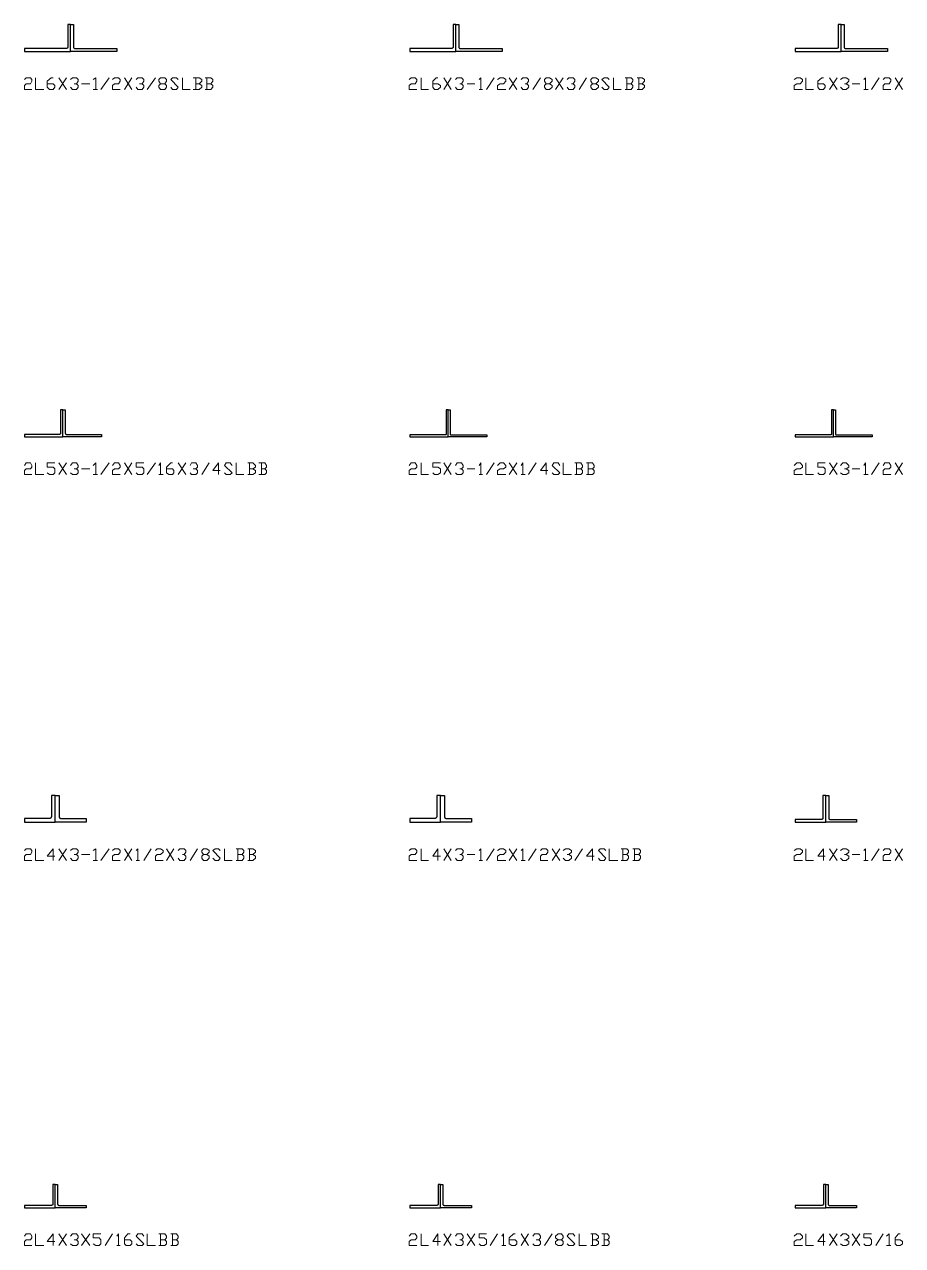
# Model space of a CAD drawing. Header units: inches. Extents: x 0 to 985, y -1555 to 12.
# Drawn here: x 750 to 864, y -1354.9 to -1196.5 of the extents above; entities that cross this region are included whole.
import ezdxf

# ---------------------------------------------------------------- set-up
doc = ezdxf.new("R2010")
doc.units = ezdxf.units.IN
doc.header["$MEASUREMENT"] = 0
doc.layers.add('AISC_STEEL', color=7, linetype='Continuous')

msp = doc.modelspace()

# ---------------------------------------------------------------- linework, layer by layer
at = {"color": 3, "lineweight": 0}
for points in [[(750, -1203.65), (750.22, -1203.43), (750.77, -1203.43), (750.98, -1203.65), (750.98, -1203.87), (750.77, -1204.19), (750.22, -1204.19), (750, -1204.41), (750, -1204.96), (750.98, -1204.96)], [(751.42, -1203.43), (751.42, -1204.96), (752.51, -1204.96)], [(752.95, -1204.19), (753.71, -1204.19), (753.93, -1204.41), (753.93, -1204.63), (753.71, -1204.96), (753.27, -1204.96), (752.95, -1204.63), (752.95, -1203.87), (753.49, -1203.43), (753.71, -1203.43)], [(754.47, -1204.96), (755.45, -1203.43)], [(754.47, -1203.43), (755.45, -1204.96)], [(756, -1203.65), (756.22, -1203.43), (756.76, -1203.43), (756.98, -1203.65), (756.98, -1203.87), (756.76, -1204.19), (756.44, -1204.19)], [(758.94, -1203.65), (759.27, -1203.43), (759.27, -1204.96)], [(759.93, -1204.96), (761.02, -1203.43)], [(761.45, -1203.65), (761.67, -1203.43), (762.22, -1203.43), (762.43, -1203.65), (762.43, -1203.87), (762.22, -1204.19), (761.67, -1204.19), (761.45, -1204.41), (761.45, -1204.96), (762.43, -1204.96)], [(762.98, -1204.96), (763.96, -1203.43)], [(762.98, -1203.43), (763.96, -1204.96)], [(764.51, -1203.65), (764.72, -1203.43), (765.27, -1203.43), (765.49, -1203.65), (765.49, -1203.87), (765.27, -1204.19), (764.94, -1204.19)], [(765.92, -1204.96), (767.01, -1203.43)], [(768.21, -1204.19), (768.43, -1204.41), (768.43, -1204.63), (768.21, -1204.96), (767.67, -1204.96), (767.45, -1204.63), (767.45, -1204.41), (767.67, -1204.19), (768.21, -1204.19), (768.43, -1203.87), (768.43, -1203.65), (768.21, -1203.43), (767.67, -1203.43), (767.45, -1203.65), (767.45, -1203.87), (767.67, -1204.19)], [(768.98, -1204.63), (769.2, -1204.96), (769.74, -1204.96), (769.96, -1204.63), (768.98, -1203.65), (769.2, -1203.43), (769.74, -1203.43), (769.96, -1203.65)], [(770.5, -1203.43), (770.5, -1204.96), (771.49, -1204.96)], [(772.68, -1204.19), (773.01, -1203.87), (773.01, -1203.65), (772.68, -1203.43), (771.92, -1203.43)], [(772.25, -1203.43), (772.25, -1204.96)], [(774.21, -1204.19), (774.43, -1203.87), (774.43, -1203.65), (774.21, -1203.43), (773.45, -1203.43)], [(773.67, -1203.43), (773.67, -1204.96)], [(799.95, -1203.65), (800.17, -1203.43), (800.71, -1203.43), (800.93, -1203.65), (800.93, -1203.87), (800.71, -1204.19), (800.17, -1204.19), (799.95, -1204.41), (799.95, -1204.96), (800.93, -1204.96)], [(801.47, -1203.43), (801.47, -1204.96), (802.46, -1204.96)], [(803, -1204.19), (803.66, -1204.19), (803.98, -1204.41), (803.98, -1204.63), (803.66, -1204.96), (803.22, -1204.96), (803, -1204.63), (803, -1203.87), (803.44, -1203.43), (803.66, -1203.43)], [(804.42, -1204.96), (805.4, -1203.43)], [(804.42, -1203.43), (805.4, -1204.96)], [(805.95, -1203.65), (806.16, -1203.43), (806.71, -1203.43), (806.93, -1203.65), (806.93, -1203.87), (806.71, -1204.19), (806.49, -1204.19)], [(809, -1203.65), (809.22, -1203.43), (809.22, -1204.96)], [(809.98, -1204.96), (810.96, -1203.43)], [(811.4, -1203.65), (811.73, -1203.43), (812.16, -1203.43), (812.49, -1203.65), (812.49, -1203.87), (812.16, -1204.19), (811.73, -1204.19), (811.4, -1204.41), (811.4, -1204.96), (812.49, -1204.96)], [(812.92, -1204.96), (813.91, -1203.43)], [(812.92, -1203.43), (813.91, -1204.96)], [(814.45, -1203.65), (814.67, -1203.43), (815.21, -1203.43), (815.43, -1203.65), (815.43, -1203.87), (815.21, -1204.19), (815, -1204.19)], [(815.98, -1204.96), (816.96, -1203.43)], [(818.16, -1204.19), (818.49, -1204.41), (818.49, -1204.63), (818.16, -1204.96), (817.72, -1204.96), (817.51, -1204.63), (817.51, -1204.41), (817.72, -1204.19), (818.16, -1204.19), (818.49, -1203.87), (818.49, -1203.65), (818.16, -1203.43), (817.72, -1203.43), (817.51, -1203.65), (817.51, -1203.87), (817.72, -1204.19)], [(818.92, -1204.96), (819.9, -1203.43)], [(818.92, -1203.43), (819.9, -1204.96)], [(820.45, -1203.65), (820.67, -1203.43), (821.21, -1203.43), (821.43, -1203.65), (821.43, -1203.87), (821.21, -1204.19), (820.99, -1204.19)], [(821.98, -1204.96), (822.96, -1203.43)], [(824.16, -1204.19), (824.48, -1204.41), (824.48, -1204.63), (824.16, -1204.96), (823.72, -1204.96), (823.5, -1204.63), (823.5, -1204.41), (823.72, -1204.19), (824.16, -1204.19), (824.48, -1203.87), (824.48, -1203.65), (824.16, -1203.43), (823.72, -1203.43), (823.5, -1203.65), (823.5, -1203.87), (823.72, -1204.19)], [(824.92, -1204.63), (825.25, -1204.96), (825.68, -1204.96), (825.9, -1204.63), (824.92, -1203.65), (825.25, -1203.43), (825.68, -1203.43), (825.9, -1203.65)], [(826.45, -1203.43), (826.45, -1204.96), (827.43, -1204.96)], [(828.74, -1204.19), (828.96, -1203.87), (828.96, -1203.65), (828.74, -1203.43), (827.97, -1203.43)], [(828.19, -1203.43), (828.19, -1204.96)], [(830.15, -1204.19), (830.48, -1203.87), (830.48, -1203.65), (830.15, -1203.43), (829.5, -1203.43)], [(829.72, -1203.43), (829.72, -1204.96)], [(849.89, -1203.65), (850.22, -1203.43), (850.66, -1203.43), (850.98, -1203.65), (850.98, -1203.87), (850.66, -1204.19), (850.22, -1204.19), (849.89, -1204.41), (849.89, -1204.96), (850.98, -1204.96)], [(851.42, -1203.43), (851.42, -1204.96), (852.4, -1204.96)], [(852.95, -1204.19), (853.71, -1204.19), (853.93, -1204.41), (853.93, -1204.63), (853.71, -1204.96), (853.16, -1204.96), (852.95, -1204.63), (852.95, -1203.87), (853.49, -1203.43), (853.71, -1203.43)], [(854.47, -1204.96), (855.45, -1203.43)], [(854.47, -1203.43), (855.45, -1204.96)], [(855.89, -1203.65), (856.22, -1203.43), (856.65, -1203.43), (856.98, -1203.65), (856.98, -1203.87), (856.65, -1204.19), (856.44, -1204.19)], [(858.94, -1203.65), (859.16, -1203.43), (859.16, -1204.96)], [(859.93, -1204.96), (860.91, -1203.43)], [(861.45, -1203.65), (861.67, -1203.43), (862.22, -1203.43), (862.43, -1203.65), (862.43, -1203.87), (862.22, -1204.19), (861.67, -1204.19), (861.45, -1204.41), (861.45, -1204.96), (862.43, -1204.96)], [(862.98, -1204.96), (863.96, -1203.43)], [(862.98, -1203.43), (863.96, -1204.96)], [(756.76, -1204.19), (756.98, -1204.41), (756.98, -1204.63), (756.76, -1204.96), (756.22, -1204.96), (756, -1204.63)], [(757.42, -1204.19), (758.51, -1204.19)], [(758.94, -1204.96), (759.49, -1204.96)], [(765.27, -1204.19), (765.49, -1204.41), (765.49, -1204.63), (765.27, -1204.96), (764.72, -1204.96), (764.51, -1204.63)], [(771.92, -1204.96), (772.68, -1204.96), (773.01, -1204.63), (773.01, -1204.41), (772.68, -1204.19), (772.25, -1204.19)], [(773.45, -1204.96), (774.21, -1204.96), (774.43, -1204.63), (774.43, -1204.41), (774.21, -1204.19), (773.67, -1204.19)], [(806.71, -1204.19), (806.93, -1204.41), (806.93, -1204.63), (806.71, -1204.96), (806.16, -1204.96), (805.95, -1204.63)], [(807.47, -1204.19), (808.45, -1204.19)], [(809, -1204.96), (809.44, -1204.96)], [(815.21, -1204.19), (815.43, -1204.41), (815.43, -1204.63), (815.21, -1204.96), (814.67, -1204.96), (814.45, -1204.63)], [(821.21, -1204.19), (821.43, -1204.41), (821.43, -1204.63), (821.21, -1204.96), (820.67, -1204.96), (820.45, -1204.63)], [(827.97, -1204.96), (828.74, -1204.96), (828.96, -1204.63), (828.96, -1204.41), (828.74, -1204.19), (828.19, -1204.19)], [(829.5, -1204.96), (830.15, -1204.96), (830.48, -1204.63), (830.48, -1204.41), (830.15, -1204.19), (829.72, -1204.19)], [(856.65, -1204.19), (856.98, -1204.41), (856.98, -1204.63), (856.65, -1204.96), (856.22, -1204.96), (855.89, -1204.63)], [(857.42, -1204.19), (858.4, -1204.19)], [(858.94, -1204.96), (859.49, -1204.96)], [(750, -1253.7), (750.22, -1253.38), (750.77, -1253.38), (750.98, -1253.7), (750.98, -1253.92), (750.77, -1254.14), (750.22, -1254.14), (750, -1254.36), (750, -1254.9), (750.98, -1254.9)], [(751.42, -1253.38), (751.42, -1254.9), (752.51, -1254.9)], [(752.95, -1254.68), (753.27, -1254.9), (753.71, -1254.9), (753.93, -1254.68), (753.93, -1254.14), (753.71, -1253.92), (752.95, -1253.92), (752.95, -1253.38), (753.93, -1253.38)], [(754.47, -1254.9), (755.45, -1253.38)], [(754.47, -1253.38), (755.45, -1254.9)], [(756, -1253.7), (756.22, -1253.38), (756.76, -1253.38), (756.98, -1253.7), (756.98, -1253.92), (756.76, -1254.14), (756.44, -1254.14)], [(756.76, -1254.14), (756.98, -1254.36), (756.98, -1254.68), (756.76, -1254.9), (756.22, -1254.9), (756, -1254.68)], [(757.42, -1254.14), (758.51, -1254.14)], [(758.94, -1253.7), (759.27, -1253.38), (759.27, -1254.9)], [(759.93, -1254.9), (761.02, -1253.38)], [(761.45, -1253.7), (761.67, -1253.38), (762.22, -1253.38), (762.43, -1253.7), (762.43, -1253.92), (762.22, -1254.14), (761.67, -1254.14), (761.45, -1254.36), (761.45, -1254.9), (762.43, -1254.9)], [(762.98, -1254.9), (763.96, -1253.38)], [(762.98, -1253.38), (763.96, -1254.9)], [(764.51, -1254.68), (764.72, -1254.9), (765.27, -1254.9), (765.49, -1254.68), (765.49, -1254.14), (765.27, -1253.92), (764.51, -1253.92), (764.51, -1253.38), (765.49, -1253.38)], [(765.92, -1254.9), (767.01, -1253.38)], [(767.45, -1253.7), (767.67, -1253.38), (767.67, -1254.9)], [(768.43, -1254.14), (769.2, -1254.14), (769.41, -1254.36), (769.41, -1254.68), (769.2, -1254.9), (768.76, -1254.9), (768.43, -1254.68), (768.43, -1253.92), (768.98, -1253.38), (769.2, -1253.38)], [(769.96, -1254.9), (770.94, -1253.38)], [(769.96, -1253.38), (770.94, -1254.9)], [(771.49, -1253.7), (771.7, -1253.38), (772.25, -1253.38), (772.47, -1253.7), (772.47, -1253.92), (772.25, -1254.14), (771.92, -1254.14)], [(772.25, -1254.14), (772.47, -1254.36), (772.47, -1254.68), (772.25, -1254.9), (771.7, -1254.9), (771.49, -1254.68)], [(773.01, -1254.9), (773.99, -1253.38)], [(775.41, -1254.36), (774.43, -1254.36), (775.19, -1253.38), (775.19, -1254.9)], [(775.96, -1254.68), (776.17, -1254.9), (776.72, -1254.9), (776.94, -1254.68), (775.96, -1253.7), (776.17, -1253.38), (776.72, -1253.38), (776.94, -1253.7)], [(777.48, -1253.38), (777.48, -1254.9), (778.46, -1254.9)], [(779.66, -1254.14), (779.99, -1253.92), (779.99, -1253.7), (779.66, -1253.38), (779.01, -1253.38)], [(779.01, -1254.9), (779.66, -1254.9), (779.99, -1254.68), (779.99, -1254.36), (779.66, -1254.14), (779.23, -1254.14)], [(779.23, -1253.38), (779.23, -1254.9)], [(781.19, -1254.14), (781.41, -1253.92), (781.41, -1253.7), (781.19, -1253.38), (780.43, -1253.38)], [(780.43, -1254.9), (781.19, -1254.9), (781.41, -1254.68), (781.41, -1254.36), (781.19, -1254.14), (780.75, -1254.14)], [(780.75, -1253.38), (780.75, -1254.9)], [(799.95, -1253.7), (800.17, -1253.38), (800.71, -1253.38), (800.93, -1253.7), (800.93, -1253.92), (800.71, -1254.14), (800.17, -1254.14), (799.95, -1254.36), (799.95, -1254.9), (800.93, -1254.9)], [(801.47, -1253.38), (801.47, -1254.9), (802.46, -1254.9)], [(803, -1254.68), (803.22, -1254.9), (803.66, -1254.9), (803.98, -1254.68), (803.98, -1254.14), (803.66, -1253.92), (803, -1253.92), (803, -1253.38), (803.98, -1253.38)], [(804.42, -1254.9), (805.4, -1253.38)], [(804.42, -1253.38), (805.4, -1254.9)], [(805.95, -1253.7), (806.16, -1253.38), (806.71, -1253.38), (806.93, -1253.7), (806.93, -1253.92), (806.71, -1254.14), (806.49, -1254.14)], [(806.71, -1254.14), (806.93, -1254.36), (806.93, -1254.68), (806.71, -1254.9), (806.16, -1254.9), (805.95, -1254.68)], [(807.47, -1254.14), (808.45, -1254.14)], [(809, -1253.7), (809.22, -1253.38), (809.22, -1254.9)], [(809.98, -1254.9), (810.96, -1253.38)], [(811.4, -1253.7), (811.73, -1253.38), (812.16, -1253.38), (812.49, -1253.7), (812.49, -1253.92), (812.16, -1254.14), (811.73, -1254.14), (811.4, -1254.36), (811.4, -1254.9), (812.49, -1254.9)], [(812.92, -1254.9), (813.91, -1253.38)], [(812.92, -1253.38), (813.91, -1254.9)], [(814.45, -1253.7), (814.67, -1253.38), (814.67, -1254.9)], [(815.43, -1254.9), (816.41, -1253.38)], [(817.94, -1254.36), (816.96, -1254.36), (817.72, -1253.38), (817.72, -1254.9)], [(818.49, -1254.68), (818.7, -1254.9), (819.25, -1254.9), (819.47, -1254.68), (818.49, -1253.7), (818.7, -1253.38), (819.25, -1253.38), (819.47, -1253.7)], [(819.9, -1253.38), (819.9, -1254.9), (820.99, -1254.9)], [(822.19, -1254.14), (822.41, -1253.92), (822.41, -1253.7), (822.19, -1253.38), (821.43, -1253.38)], [(821.43, -1254.9), (822.19, -1254.9), (822.41, -1254.68), (822.41, -1254.36), (822.19, -1254.14), (821.65, -1254.14)], [(821.65, -1253.38), (821.65, -1254.9)], [(823.72, -1254.14), (823.94, -1253.92), (823.94, -1253.7), (823.72, -1253.38), (822.96, -1253.38)], [(822.96, -1254.9), (823.72, -1254.9), (823.94, -1254.68), (823.94, -1254.36), (823.72, -1254.14), (823.18, -1254.14)], [(823.18, -1253.38), (823.18, -1254.9)], [(849.89, -1253.7), (850.22, -1253.38), (850.66, -1253.38), (850.98, -1253.7), (850.98, -1253.92), (850.66, -1254.14), (850.22, -1254.14), (849.89, -1254.36), (849.89, -1254.9), (850.98, -1254.9)], [(851.42, -1253.38), (851.42, -1254.9), (852.4, -1254.9)], [(852.95, -1254.68), (853.16, -1254.9), (853.71, -1254.9), (853.93, -1254.68), (853.93, -1254.14), (853.71, -1253.92), (852.95, -1253.92), (852.95, -1253.38), (853.93, -1253.38)], [(854.47, -1254.9), (855.45, -1253.38)], [(854.47, -1253.38), (855.45, -1254.9)], [(855.89, -1253.7), (856.22, -1253.38), (856.65, -1253.38), (856.98, -1253.7), (856.98, -1253.92), (856.65, -1254.14), (856.44, -1254.14)], [(856.65, -1254.14), (856.98, -1254.36), (856.98, -1254.68), (856.65, -1254.9), (856.22, -1254.9), (855.89, -1254.68)], [(857.42, -1254.14), (858.4, -1254.14)], [(858.94, -1253.7), (859.16, -1253.38), (859.16, -1254.9)], [(859.93, -1254.9), (860.91, -1253.38)], [(861.45, -1253.7), (861.67, -1253.38), (862.22, -1253.38), (862.43, -1253.7), (862.43, -1253.92), (862.22, -1254.14), (861.67, -1254.14), (861.45, -1254.36), (861.45, -1254.9), (862.43, -1254.9)], [(862.98, -1254.9), (863.96, -1253.38)], [(862.98, -1253.38), (863.96, -1254.9)], [(758.94, -1254.9), (759.49, -1254.9)], [(767.45, -1254.9), (768, -1254.9)], [(809, -1254.9), (809.44, -1254.9)], [(814.45, -1254.9), (815, -1254.9)], [(858.94, -1254.9), (859.49, -1254.9)], [(750, -1303.65), (750.22, -1303.43), (750.77, -1303.43), (750.98, -1303.65), (750.98, -1303.87), (750.77, -1304.19), (750.22, -1304.19), (750, -1304.41), (750, -1304.96), (750.98, -1304.96)], [(751.42, -1303.43), (751.42, -1304.96), (752.51, -1304.96)], [(753.93, -1304.41), (752.95, -1304.41), (753.71, -1303.43), (753.71, -1304.96)], [(754.47, -1304.96), (755.45, -1303.43)], [(754.47, -1303.43), (755.45, -1304.96)], [(756, -1303.65), (756.22, -1303.43), (756.76, -1303.43), (756.98, -1303.65), (756.98, -1303.87), (756.76, -1304.19), (756.44, -1304.19)], [(758.94, -1303.65), (759.27, -1303.43), (759.27, -1304.96)], [(759.93, -1304.96), (761.02, -1303.43)], [(761.45, -1303.65), (761.67, -1303.43), (762.22, -1303.43), (762.43, -1303.65), (762.43, -1303.87), (762.22, -1304.19), (761.67, -1304.19), (761.45, -1304.41), (761.45, -1304.96), (762.43, -1304.96)], [(762.98, -1304.96), (763.96, -1303.43)], [(762.98, -1303.43), (763.96, -1304.96)], [(764.51, -1303.65), (764.72, -1303.43), (764.72, -1304.96)], [(765.49, -1304.96), (766.47, -1303.43)], [(767.01, -1303.65), (767.23, -1303.43), (767.67, -1303.43), (768, -1303.65), (768, -1303.87), (767.67, -1304.19), (767.23, -1304.19), (767.01, -1304.41), (767.01, -1304.96), (768, -1304.96)], [(768.43, -1304.96), (769.41, -1303.43)], [(768.43, -1303.43), (769.41, -1304.96)], [(769.96, -1303.65), (770.18, -1303.43), (770.72, -1303.43), (770.94, -1303.65), (770.94, -1303.87), (770.72, -1304.19), (770.5, -1304.19)], [(771.49, -1304.96), (772.47, -1303.43)], [(773.67, -1304.19), (773.99, -1304.41), (773.99, -1304.63), (773.67, -1304.96), (773.23, -1304.96), (773.01, -1304.63), (773.01, -1304.41), (773.23, -1304.19), (773.67, -1304.19), (773.99, -1303.87), (773.99, -1303.65), (773.67, -1303.43), (773.23, -1303.43), (773.01, -1303.65), (773.01, -1303.87), (773.23, -1304.19)], [(774.43, -1304.63), (774.76, -1304.96), (775.19, -1304.96), (775.41, -1304.63), (774.43, -1303.65), (774.76, -1303.43), (775.19, -1303.43), (775.41, -1303.65)], [(775.96, -1303.43), (775.96, -1304.96), (776.94, -1304.96)], [(778.25, -1304.19), (778.46, -1303.87), (778.46, -1303.65), (778.25, -1303.43), (777.48, -1303.43)], [(777.7, -1303.43), (777.7, -1304.96)], [(779.66, -1304.19), (779.99, -1303.87), (779.99, -1303.65), (779.66, -1303.43), (779.01, -1303.43)], [(779.23, -1303.43), (779.23, -1304.96)], [(799.95, -1303.65), (800.17, -1303.43), (800.71, -1303.43), (800.93, -1303.65), (800.93, -1303.87), (800.71, -1304.19), (800.17, -1304.19), (799.95, -1304.41), (799.95, -1304.96), (800.93, -1304.96)], [(801.47, -1303.43), (801.47, -1304.96), (802.46, -1304.96)], [(803.98, -1304.41), (803, -1304.41), (803.66, -1303.43), (803.66, -1304.96)], [(804.42, -1304.96), (805.4, -1303.43)], [(804.42, -1303.43), (805.4, -1304.96)], [(805.95, -1303.65), (806.16, -1303.43), (806.71, -1303.43), (806.93, -1303.65), (806.93, -1303.87), (806.71, -1304.19), (806.49, -1304.19)], [(809, -1303.65), (809.22, -1303.43), (809.22, -1304.96)], [(809.98, -1304.96), (810.96, -1303.43)], [(811.4, -1303.65), (811.73, -1303.43), (812.16, -1303.43), (812.49, -1303.65), (812.49, -1303.87), (812.16, -1304.19), (811.73, -1304.19), (811.4, -1304.41), (811.4, -1304.96), (812.49, -1304.96)], [(812.92, -1304.96), (813.91, -1303.43)], [(812.92, -1303.43), (813.91, -1304.96)], [(814.45, -1303.65), (814.67, -1303.43), (814.67, -1304.96)], [(815.43, -1304.96), (816.41, -1303.43)], [(816.96, -1303.65), (817.18, -1303.43), (817.72, -1303.43), (817.94, -1303.65), (817.94, -1303.87), (817.72, -1304.19), (817.18, -1304.19), (816.96, -1304.41), (816.96, -1304.96), (817.94, -1304.96)], [(818.49, -1304.96), (819.47, -1303.43)], [(818.49, -1303.43), (819.47, -1304.96)], [(819.9, -1303.65), (820.23, -1303.43), (820.67, -1303.43), (820.99, -1303.65), (820.99, -1303.87), (820.67, -1304.19), (820.45, -1304.19)], [(821.43, -1304.96), (822.41, -1303.43)], [(823.94, -1304.41), (822.96, -1304.41), (823.72, -1303.43), (823.72, -1304.96)], [(824.48, -1304.63), (824.7, -1304.96), (825.25, -1304.96), (825.47, -1304.63), (824.48, -1303.65), (824.7, -1303.43), (825.25, -1303.43), (825.47, -1303.65)], [(825.9, -1303.43), (825.9, -1304.96), (826.99, -1304.96)], [(828.19, -1304.19), (828.41, -1303.87), (828.41, -1303.65), (828.19, -1303.43), (827.43, -1303.43)], [(827.65, -1303.43), (827.65, -1304.96)], [(829.72, -1304.19), (829.94, -1303.87), (829.94, -1303.65), (829.72, -1303.43), (828.96, -1303.43)], [(829.17, -1303.43), (829.17, -1304.96)], [(849.89, -1303.65), (850.22, -1303.43), (850.66, -1303.43), (850.98, -1303.65), (850.98, -1303.87), (850.66, -1304.19), (850.22, -1304.19), (849.89, -1304.41), (849.89, -1304.96), (850.98, -1304.96)], [(851.42, -1303.43), (851.42, -1304.96), (852.4, -1304.96)], [(853.93, -1304.41), (852.95, -1304.41), (853.71, -1303.43), (853.71, -1304.96)], [(854.47, -1304.96), (855.45, -1303.43)], [(854.47, -1303.43), (855.45, -1304.96)], [(855.89, -1303.65), (856.22, -1303.43), (856.65, -1303.43), (856.98, -1303.65), (856.98, -1303.87), (856.65, -1304.19), (856.44, -1304.19)], [(858.94, -1303.65), (859.16, -1303.43), (859.16, -1304.96)], [(859.93, -1304.96), (860.91, -1303.43)], [(861.45, -1303.65), (861.67, -1303.43), (862.22, -1303.43), (862.43, -1303.65), (862.43, -1303.87), (862.22, -1304.19), (861.67, -1304.19), (861.45, -1304.41), (861.45, -1304.96), (862.43, -1304.96)], [(862.98, -1304.96), (863.96, -1303.43)], [(862.98, -1303.43), (863.96, -1304.96)], [(756.76, -1304.19), (756.98, -1304.41), (756.98, -1304.63), (756.76, -1304.96), (756.22, -1304.96), (756, -1304.63)], [(757.42, -1304.19), (758.51, -1304.19)], [(758.94, -1304.96), (759.49, -1304.96)], [(764.51, -1304.96), (764.94, -1304.96)], [(770.72, -1304.19), (770.94, -1304.41), (770.94, -1304.63), (770.72, -1304.96), (770.18, -1304.96), (769.96, -1304.63)], [(777.48, -1304.96), (778.25, -1304.96), (778.46, -1304.63), (778.46, -1304.41), (778.25, -1304.19), (777.7, -1304.19)], [(779.01, -1304.96), (779.66, -1304.96), (779.99, -1304.63), (779.99, -1304.41), (779.66, -1304.19), (779.23, -1304.19)], [(806.71, -1304.19), (806.93, -1304.41), (806.93, -1304.63), (806.71, -1304.96), (806.16, -1304.96), (805.95, -1304.63)], [(807.47, -1304.19), (808.45, -1304.19)], [(809, -1304.96), (809.44, -1304.96)], [(814.45, -1304.96), (815, -1304.96)], [(820.67, -1304.19), (820.99, -1304.41), (820.99, -1304.63), (820.67, -1304.96), (820.23, -1304.96), (819.9, -1304.63)], [(827.43, -1304.96), (828.19, -1304.96), (828.41, -1304.63), (828.41, -1304.41), (828.19, -1304.19), (827.65, -1304.19)], [(828.96, -1304.96), (829.72, -1304.96), (829.94, -1304.63), (829.94, -1304.41), (829.72, -1304.19), (829.17, -1304.19)], [(856.65, -1304.19), (856.98, -1304.41), (856.98, -1304.63), (856.65, -1304.96), (856.22, -1304.96), (855.89, -1304.63)], [(857.42, -1304.19), (858.4, -1304.19)], [(858.94, -1304.96), (859.49, -1304.96)], [(750, -1353.7), (750.22, -1353.38), (750.77, -1353.38), (750.98, -1353.7), (750.98, -1353.92), (750.77, -1354.14), (750.22, -1354.14), (750, -1354.36), (750, -1354.9), (750.98, -1354.9)], [(751.42, -1353.38), (751.42, -1354.9), (752.51, -1354.9)], [(753.93, -1354.36), (752.95, -1354.36), (753.71, -1353.38), (753.71, -1354.9)], [(754.47, -1354.9), (755.45, -1353.38)], [(754.47, -1353.38), (755.45, -1354.9)], [(756, -1353.7), (756.22, -1353.38), (756.76, -1353.38), (756.98, -1353.7), (756.98, -1353.92), (756.76, -1354.14), (756.44, -1354.14)], [(756.76, -1354.14), (756.98, -1354.36), (756.98, -1354.69), (756.76, -1354.9), (756.22, -1354.9), (756, -1354.69)], [(757.42, -1354.9), (758.51, -1353.38)], [(757.42, -1353.38), (758.51, -1354.9)], [(758.94, -1354.69), (759.27, -1354.9), (759.71, -1354.9), (759.93, -1354.69), (759.93, -1354.14), (759.71, -1353.92), (758.94, -1353.92), (758.94, -1353.38), (759.93, -1353.38)], [(760.47, -1354.9), (761.45, -1353.38)], [(762, -1353.7), (762.22, -1353.38), (762.22, -1354.9)], [(762.98, -1354.14), (763.74, -1354.14), (763.96, -1354.36), (763.96, -1354.69), (763.74, -1354.9), (763.2, -1354.9), (762.98, -1354.69), (762.98, -1353.92), (763.42, -1353.38), (763.74, -1353.38)], [(764.51, -1354.69), (764.72, -1354.9), (765.27, -1354.9), (765.49, -1354.69), (764.51, -1353.7), (764.72, -1353.38), (765.27, -1353.38), (765.49, -1353.7)], [(765.92, -1353.38), (765.92, -1354.9), (767.01, -1354.9)], [(768.21, -1354.14), (768.43, -1353.92), (768.43, -1353.7), (768.21, -1353.38), (767.45, -1353.38)], [(767.45, -1354.9), (768.21, -1354.9), (768.43, -1354.69), (768.43, -1354.36), (768.21, -1354.14), (767.67, -1354.14)], [(767.67, -1353.38), (767.67, -1354.9)], [(769.74, -1354.14), (769.96, -1353.92), (769.96, -1353.7), (769.74, -1353.38), (768.98, -1353.38)], [(768.98, -1354.9), (769.74, -1354.9), (769.96, -1354.69), (769.96, -1354.36), (769.74, -1354.14), (769.2, -1354.14)], [(769.2, -1353.38), (769.2, -1354.9)], [(799.95, -1353.7), (800.17, -1353.38), (800.71, -1353.38), (800.93, -1353.7), (800.93, -1353.92), (800.71, -1354.14), (800.17, -1354.14), (799.95, -1354.36), (799.95, -1354.9), (800.93, -1354.9)], [(801.47, -1353.38), (801.47, -1354.9), (802.46, -1354.9)], [(803.98, -1354.36), (803, -1354.36), (803.66, -1353.38), (803.66, -1354.9)], [(804.42, -1354.9), (805.4, -1353.38)], [(804.42, -1353.38), (805.4, -1354.9)], [(805.95, -1353.7), (806.16, -1353.38), (806.71, -1353.38), (806.93, -1353.7), (806.93, -1353.92), (806.71, -1354.14), (806.49, -1354.14)], [(806.71, -1354.14), (806.93, -1354.36), (806.93, -1354.69), (806.71, -1354.9), (806.16, -1354.9), (805.95, -1354.69)], [(807.47, -1354.9), (808.45, -1353.38)], [(807.47, -1353.38), (808.45, -1354.9)], [(809, -1354.69), (809.22, -1354.9), (809.65, -1354.9), (809.98, -1354.69), (809.98, -1354.14), (809.65, -1353.92), (809, -1353.92), (809, -1353.38), (809.98, -1353.38)], [(810.42, -1354.9), (811.4, -1353.38)], [(811.94, -1353.7), (812.16, -1353.38), (812.16, -1354.9)], [(812.92, -1354.14), (813.69, -1354.14), (813.91, -1354.36), (813.91, -1354.69), (813.69, -1354.9), (813.25, -1354.9), (812.92, -1354.69), (812.92, -1353.92), (813.47, -1353.38), (813.69, -1353.38)], [(814.45, -1354.9), (815.43, -1353.38)], [(814.45, -1353.38), (815.43, -1354.9)], [(815.98, -1353.7), (816.2, -1353.38), (816.74, -1353.38), (816.96, -1353.7), (816.96, -1353.92), (816.74, -1354.14), (816.41, -1354.14)], [(816.74, -1354.14), (816.96, -1354.36), (816.96, -1354.69), (816.74, -1354.9), (816.2, -1354.9), (815.98, -1354.69)], [(817.51, -1354.9), (818.49, -1353.38)], [(819.69, -1354.14), (819.9, -1354.36), (819.9, -1354.69), (819.69, -1354.9), (819.25, -1354.9), (818.92, -1354.69), (818.92, -1354.36), (819.25, -1354.14), (819.69, -1354.14), (819.9, -1353.92), (819.9, -1353.7), (819.69, -1353.38), (819.25, -1353.38), (818.92, -1353.7), (818.92, -1353.92), (819.25, -1354.14)], [(820.45, -1354.69), (820.67, -1354.9), (821.21, -1354.9), (821.43, -1354.69), (820.45, -1353.7), (820.67, -1353.38), (821.21, -1353.38), (821.43, -1353.7)], [(821.98, -1353.38), (821.98, -1354.9), (822.96, -1354.9)], [(824.16, -1354.14), (824.48, -1353.92), (824.48, -1353.7), (824.16, -1353.38), (823.5, -1353.38)], [(823.5, -1354.9), (824.16, -1354.9), (824.48, -1354.69), (824.48, -1354.36), (824.16, -1354.14), (823.72, -1354.14)], [(823.72, -1353.38), (823.72, -1354.9)], [(825.68, -1354.14), (825.9, -1353.92), (825.9, -1353.7), (825.68, -1353.38), (824.92, -1353.38)], [(824.92, -1354.9), (825.68, -1354.9), (825.9, -1354.69), (825.9, -1354.36), (825.68, -1354.14), (825.25, -1354.14)], [(825.25, -1353.38), (825.25, -1354.9)], [(849.89, -1353.7), (850.22, -1353.38), (850.66, -1353.38), (850.98, -1353.7), (850.98, -1353.92), (850.66, -1354.14), (850.22, -1354.14), (849.89, -1354.36), (849.89, -1354.9), (850.98, -1354.9)], [(851.42, -1353.38), (851.42, -1354.9), (852.4, -1354.9)], [(853.93, -1354.36), (852.95, -1354.36), (853.71, -1353.38), (853.71, -1354.9)], [(854.47, -1354.9), (855.45, -1353.38)], [(854.47, -1353.38), (855.45, -1354.9)], [(855.89, -1353.7), (856.22, -1353.38), (856.65, -1353.38), (856.98, -1353.7), (856.98, -1353.92), (856.65, -1354.14), (856.44, -1354.14)], [(856.65, -1354.14), (856.98, -1354.36), (856.98, -1354.69), (856.65, -1354.9), (856.22, -1354.9), (855.89, -1354.69)], [(857.42, -1354.9), (858.4, -1353.38)], [(857.42, -1353.38), (858.4, -1354.9)], [(858.94, -1354.69), (859.16, -1354.9), (859.71, -1354.9), (859.93, -1354.69), (859.93, -1354.14), (859.71, -1353.92), (858.94, -1353.92), (858.94, -1353.38), (859.93, -1353.38)], [(860.47, -1354.9), (861.45, -1353.38)], [(861.89, -1353.7), (862.22, -1353.38), (862.22, -1354.9)], [(862.98, -1354.14), (863.63, -1354.14), (863.96, -1354.36), (863.96, -1354.69), (863.63, -1354.9), (863.2, -1354.9), (862.98, -1354.69), (862.98, -1353.92), (863.42, -1353.38), (863.63, -1353.38)], [(762, -1354.9), (762.43, -1354.9)], [(811.94, -1354.9), (812.49, -1354.9)], [(861.89, -1354.9), (862.43, -1354.9)]]:
    msp.add_lwpolyline(points, dxfattribs=at)
at = {"layer": 'AISC_STEEL'}
for points in [[(750, -1200), (756, -1200), (756, -1196.5), (755.62, -1196.5), (755.62, -1199.44), (755.62, -1199.46), (755.62, -1199.49), (755.61, -1199.51), (755.6, -1199.53), (755.59, -1199.55), (755.57, -1199.57), (755.55, -1199.59), (755.53, -1199.6), (755.51, -1199.61), (755.49, -1199.62), (755.46, -1199.62), (755.44, -1199.62), (750, -1199.62)], [(762, -1200), (756, -1200), (756, -1196.5), (756.37, -1196.5), (756.37, -1199.44), (756.38, -1199.46), (756.38, -1199.49), (756.39, -1199.51), (756.4, -1199.53), (756.41, -1199.55), (756.43, -1199.57), (756.45, -1199.59), (756.47, -1199.6), (756.49, -1199.61), (756.51, -1199.62), (756.54, -1199.62), (756.56, -1199.62), (762, -1199.62)], [(800, -1200), (806, -1200), (806, -1196.5), (805.62, -1196.5), (805.62, -1199.44), (805.62, -1199.46), (805.62, -1199.49), (805.61, -1199.51), (805.6, -1199.53), (805.59, -1199.55), (805.57, -1199.57), (805.55, -1199.59), (805.53, -1199.6), (805.51, -1199.61), (805.49, -1199.62), (805.46, -1199.62), (805.44, -1199.62), (800, -1199.62)], [(812, -1200), (806, -1200), (806, -1196.5), (806.38, -1196.5), (806.38, -1199.44), (806.38, -1199.46), (806.38, -1199.49), (806.39, -1199.51), (806.4, -1199.53), (806.41, -1199.55), (806.43, -1199.57), (806.45, -1199.59), (806.47, -1199.6), (806.49, -1199.61), (806.51, -1199.62), (806.54, -1199.62), (806.56, -1199.62), (812, -1199.62)], [(850, -1200), (856, -1200), (856, -1196.5), (855.62, -1196.5), (855.62, -1199.44), (855.62, -1199.46), (855.62, -1199.49), (855.61, -1199.51), (855.6, -1199.53), (855.59, -1199.55), (855.57, -1199.57), (855.55, -1199.59), (855.53, -1199.6), (855.51, -1199.61), (855.49, -1199.62), (855.46, -1199.62), (855.44, -1199.62), (850, -1199.62)], [(862, -1200), (856, -1200), (856, -1196.5), (856.38, -1196.5), (856.38, -1199.44), (856.38, -1199.46), (856.38, -1199.49), (856.39, -1199.51), (856.4, -1199.53), (856.41, -1199.55), (856.43, -1199.57), (856.45, -1199.59), (856.47, -1199.6), (856.49, -1199.61), (856.51, -1199.62), (856.54, -1199.62), (856.56, -1199.62), (862, -1199.62)], [(750, -1250), (755, -1250), (755, -1246.5), (754.69, -1246.5), (754.69, -1249.53), (754.69, -1249.55), (754.68, -1249.57), (754.68, -1249.59), (754.67, -1249.61), (754.65, -1249.63), (754.64, -1249.64), (754.63, -1249.65), (754.61, -1249.67), (754.59, -1249.68), (754.57, -1249.68), (754.55, -1249.69), (754.53, -1249.69), (750, -1249.69)], [(760, -1250), (755, -1250), (755, -1246.5), (755.31, -1246.5), (755.31, -1249.53), (755.31, -1249.55), (755.32, -1249.57), (755.32, -1249.59), (755.33, -1249.61), (755.35, -1249.63), (755.36, -1249.64), (755.37, -1249.65), (755.39, -1249.67), (755.41, -1249.68), (755.43, -1249.68), (755.45, -1249.69), (755.47, -1249.69), (760, -1249.69)], [(800, -1250), (805, -1250), (805, -1246.5), (804.75, -1246.5), (804.75, -1249.62), (804.75, -1249.64), (804.75, -1249.66), (804.74, -1249.67), (804.73, -1249.69), (804.72, -1249.7), (804.71, -1249.71), (804.7, -1249.72), (804.69, -1249.73), (804.67, -1249.74), (804.66, -1249.75), (804.64, -1249.75), (804.62, -1249.75), (800, -1249.75)], [(810, -1250), (805, -1250), (805, -1246.5), (805.25, -1246.5), (805.25, -1249.62), (805.25, -1249.64), (805.25, -1249.66), (805.26, -1249.67), (805.27, -1249.69), (805.28, -1249.7), (805.29, -1249.71), (805.3, -1249.72), (805.31, -1249.73), (805.33, -1249.74), (805.34, -1249.75), (805.36, -1249.75), (805.38, -1249.75), (810, -1249.75)], [(850, -1250), (855, -1250), (855, -1246.5), (854.75, -1246.5), (854.75, -1249.62), (854.75, -1249.64), (854.75, -1249.66), (854.74, -1249.67), (854.73, -1249.69), (854.72, -1249.7), (854.71, -1249.71), (854.7, -1249.72), (854.69, -1249.73), (854.67, -1249.74), (854.66, -1249.75), (854.64, -1249.75), (854.62, -1249.75), (850, -1249.75)], [(860, -1250), (855, -1250), (855, -1246.5), (855.25, -1246.5), (855.25, -1249.62), (855.25, -1249.64), (855.25, -1249.66), (855.26, -1249.67), (855.27, -1249.69), (855.28, -1249.7), (855.29, -1249.71), (855.3, -1249.72), (855.31, -1249.73), (855.33, -1249.74), (855.34, -1249.75), (855.36, -1249.75), (855.38, -1249.75), (860, -1249.75)], [(750, -1300), (754, -1300), (754, -1296.5), (753.5, -1296.5), (753.5, -1299.25), (753.5, -1299.28), (753.49, -1299.31), (753.49, -1299.33), (753.48, -1299.36), (753.46, -1299.38), (753.45, -1299.41), (753.43, -1299.43), (753.41, -1299.45), (753.38, -1299.46), (753.36, -1299.48), (753.33, -1299.49), (753.31, -1299.49), (753.28, -1299.5), (753.25, -1299.5), (750, -1299.5)], [(758, -1300), (754, -1300), (754, -1296.5), (754.5, -1296.5), (754.5, -1299.25), (754.5, -1299.28), (754.51, -1299.31), (754.51, -1299.33), (754.52, -1299.36), (754.54, -1299.38), (754.55, -1299.41), (754.57, -1299.43), (754.59, -1299.45), (754.62, -1299.46), (754.64, -1299.48), (754.67, -1299.49), (754.69, -1299.49), (754.72, -1299.5), (754.75, -1299.5), (758, -1299.5)], [(800, -1300), (804, -1300), (804, -1296.5), (803.5, -1296.5), (803.5, -1299.25), (803.5, -1299.28), (803.49, -1299.31), (803.49, -1299.33), (803.48, -1299.36), (803.46, -1299.38), (803.45, -1299.41), (803.43, -1299.43), (803.41, -1299.45), (803.38, -1299.46), (803.36, -1299.48), (803.33, -1299.49), (803.31, -1299.49), (803.28, -1299.5), (803.25, -1299.5), (800, -1299.5)], [(808, -1300), (804, -1300), (804, -1296.5), (804.5, -1296.5), (804.5, -1299.25), (804.5, -1299.28), (804.51, -1299.31), (804.51, -1299.33), (804.52, -1299.36), (804.54, -1299.38), (804.55, -1299.41), (804.57, -1299.43), (804.59, -1299.45), (804.62, -1299.46), (804.64, -1299.48), (804.67, -1299.49), (804.69, -1299.49), (804.72, -1299.5), (804.75, -1299.5), (808, -1299.5)], [(850, -1300), (854, -1300), (854, -1296.5), (853.62, -1296.5), (853.62, -1299.44), (853.62, -1299.46), (853.62, -1299.49), (853.61, -1299.51), (853.6, -1299.53), (853.59, -1299.55), (853.57, -1299.57), (853.55, -1299.59), (853.53, -1299.6), (853.51, -1299.61), (853.49, -1299.62), (853.46, -1299.62), (853.44, -1299.62), (850, -1299.62)], [(858, -1300), (854, -1300), (854, -1296.5), (854.38, -1296.5), (854.38, -1299.44), (854.38, -1299.46), (854.38, -1299.49), (854.39, -1299.51), (854.4, -1299.53), (854.41, -1299.55), (854.43, -1299.57), (854.45, -1299.59), (854.47, -1299.6), (854.49, -1299.61), (854.51, -1299.62), (854.54, -1299.62), (854.56, -1299.62), (858, -1299.62)], [(750, -1350), (754, -1350), (754, -1347), (753.69, -1347), (753.69, -1349.53), (753.69, -1349.55), (753.68, -1349.57), (753.68, -1349.59), (753.67, -1349.61), (753.65, -1349.63), (753.64, -1349.64), (753.63, -1349.65), (753.61, -1349.67), (753.59, -1349.68), (753.57, -1349.68), (753.55, -1349.69), (753.53, -1349.69), (750, -1349.69)], [(758, -1350), (754, -1350), (754, -1347), (754.31, -1347), (754.31, -1349.53), (754.31, -1349.55), (754.32, -1349.57), (754.32, -1349.59), (754.33, -1349.61), (754.35, -1349.63), (754.36, -1349.64), (754.37, -1349.65), (754.39, -1349.67), (754.41, -1349.68), (754.43, -1349.68), (754.45, -1349.69), (754.47, -1349.69), (758, -1349.69)], [(800, -1350), (804, -1350), (804, -1347), (803.69, -1347), (803.69, -1349.53), (803.69, -1349.55), (803.68, -1349.57), (803.68, -1349.59), (803.67, -1349.61), (803.65, -1349.63), (803.64, -1349.64), (803.63, -1349.65), (803.61, -1349.67), (803.59, -1349.68), (803.57, -1349.68), (803.55, -1349.69), (803.53, -1349.69), (800, -1349.69)], [(808, -1350), (804, -1350), (804, -1347), (804.31, -1347), (804.31, -1349.53), (804.31, -1349.55), (804.32, -1349.57), (804.32, -1349.59), (804.33, -1349.61), (804.35, -1349.63), (804.36, -1349.64), (804.37, -1349.65), (804.39, -1349.67), (804.41, -1349.68), (804.43, -1349.68), (804.45, -1349.69), (804.47, -1349.69), (808, -1349.69)], [(850, -1350), (854, -1350), (854, -1347), (853.69, -1347), (853.69, -1349.53), (853.69, -1349.55), (853.68, -1349.57), (853.68, -1349.59), (853.67, -1349.61), (853.65, -1349.63), (853.64, -1349.64), (853.63, -1349.65), (853.61, -1349.67), (853.59, -1349.68), (853.57, -1349.68), (853.55, -1349.69), (853.53, -1349.69), (850, -1349.69)], [(858, -1350), (854, -1350), (854, -1347), (854.31, -1347), (854.31, -1349.53), (854.31, -1349.55), (854.32, -1349.57), (854.32, -1349.59), (854.33, -1349.61), (854.35, -1349.63), (854.36, -1349.64), (854.37, -1349.65), (854.39, -1349.67), (854.41, -1349.68), (854.43, -1349.68), (854.45, -1349.69), (854.47, -1349.69), (858, -1349.69)]]:
    msp.add_lwpolyline(points, close=True, dxfattribs=at)

doc.saveas('drawing.dxf')
